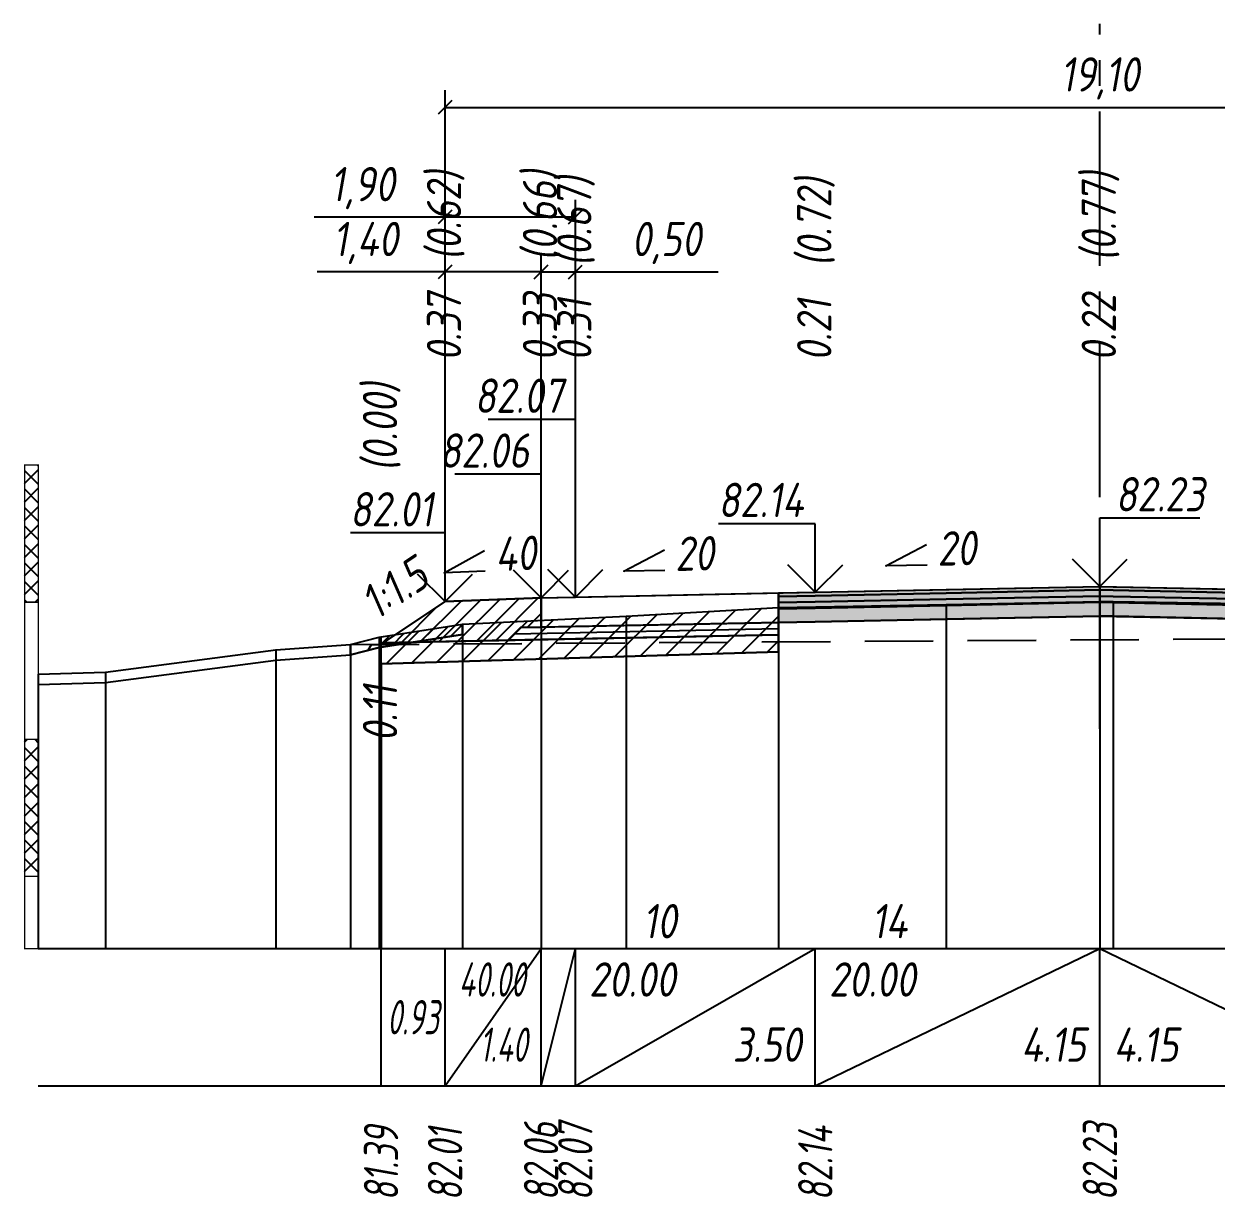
# Model space of a CAD drawing. Extents: x -717 to 1451, y -133302 to 233.
# Drawn here: x 78.9 to 165.9, y -25766.1 to -25680.6 of the extents above; entities that cross this region are included whole.
import ezdxf
from ezdxf.enums import TextEntityAlignment as Align

# ---------------------------------------------------------------- set-up
doc = ezdxf.new("R2010")
doc.units = 0
doc.linetypes.add('осевая2', pattern=[1.125, 0.75, -0.125, 0.125, -0.125])
doc.linetypes.add('штриховая', pattern=[0.75, 0.5, -0.25])
for name, color, linetype in [('Интерполированный поперечник', 2, 'Continuous'), ('Код_514', 1, 'Continuous'), ('Контур_0', 7, 'Continuous'), ('Контур_2521', 7, 'Continuous'), ('Контур_2564', 7, 'Continuous'), ('Контур_2660', 7, 'Continuous'), ('Контур_2665', 7, 'Continuous'), ('Контур_400', 7, 'Continuous'), ('Контур_508', 7, 'Continuous'), ('Контур_512', 7, 'Continuous'), ('Контур_513', 7, 'Continuous'), ('Контур_818', 7, 'Continuous'), ('Красный поперечник', 1, 'Continuous'), ('Линейка абсолютных высот', 7, 'Continuous'), ('Объём_2501', 7, 'Continuous'), ('Объём_2564', 7, 'Continuous'), ('Объём_2650', 7, 'Continuous'), ('Объём_2660', 7, 'Continuous'), ('Объём_2661', 7, 'Continuous'), ('Объём_2665', 7, 'Continuous'), ('Объём_2666', 7, 'Continuous'), ('Объём_2667', 7, 'Continuous'), ('Объём_2668', 7, 'Continuous'), ('Объём_2669', 7, 'Continuous'), ('Объём_2675', 7, 'Continuous'), ('Объём_2753', 7, 'Continuous'), ('Ось', 1, 'осевая2'), ('Откосы', 7, 'Continuous'), ('Отметки покрытия', 7, 'Continuous'), ('Рабочие отметки', 7, 'Continuous'), ('Рабочие отметки доп.', 7, 'Continuous'), ('Слои выравнивания', 7, 'Continuous'), ('Таблица', 7, 'Continuous'), ('Уклоны проезжей части', 7, 'Continuous'), ('Черный поперечник', 3, 'Continuous')]:
    doc.layers.add(name, color=color, linetype=linetype)
for name, color, linetype, true_color in [('Контур_2540', 2, 'Continuous', 0xffff00), ('Контур_2560', 2, 'Continuous', 0xffff00), ('Контур_2561', 7, 'Continuous', 0xff8040), ('Контур_2562', 3, 'Continuous', 0x00ff00), ('Контур_2563', 7, 'Continuous', 0xff8000), ('Контур_2570', 7, 'Continuous', 0x80ff00), ('Контур_2725', 7, 'Continuous', 0x323232), ('Контур_2736', 4, 'Continuous', 0x00ffff), ('Контур_2737', 4, 'Continuous', 0x00ffff), ('Контур_2738', 4, 'Continuous', 0x00ffff), ('Контур_2739', 4, 'Continuous', 0x00ffff), ('Контур_2741', 4, 'Continuous', 0x00ffff), ('Контур_2742', 4, 'Continuous', 0x00ffff), ('Контур_2743', 4, 'Continuous', 0x00ffff), ('Контур_2744', 7, 'Continuous', 0xa4ffff), ('Контур_2745', 7, 'Continuous', 0xa4ffff), ('Контур_2747', 4, 'Continuous', 0x00ffff), ('Контур_2748', 4, 'Continuous', 0x00ffff), ('Контур_2749', 4, 'Continuous', 0x00ffff), ('Контур_2750', 4, 'Continuous', 0x00ffff), ('Контур_2751', 4, 'Continuous', 0x00ffff), ('Контур_2752', 4, 'Continuous', 0x00ffff), ('Контур_2760', 7, 'Continuous', 0x323232), ('Контур_2761', 7, 'Continuous', 0x323232), ('Контур_2762', 7, 'Continuous', 0x323232), ('Контур_2763', 7, 'Continuous', 0x323232), ('Контур_402', 7, 'Continuous', 0xff6464), ('Контур_703', 4, 'Continuous', 0x00ffff), ('Контур_705', 4, 'Continuous', 0x00ffff), ('Контур_707', 4, 'Continuous', 0x00ffff), ('Контур_720', 131, 'Continuous', 0xaaffff), ('Объём_2500', 7, 'Continuous', 0xc0c0c0), ('Объём_2520', 7, 'Continuous', 0x80ffff), ('Объём_2540', 2, 'Continuous', 0xffff00), ('Объём_2560', 2, 'Continuous', 0xffff00), ('Объём_2561', 7, 'Continuous', 0xff8040), ('Объём_2562', 3, 'Continuous', 0x00ff00), ('Объём_2563', 7, 'Continuous', 0xff8000), ('Объём_2570', 7, 'Continuous', 0x80ff00), ('Объём_2600', 7, 'Continuous', 0x808000), ('Объём_2746', 2, 'Continuous', 0xffff00)]:
    doc.layers.add(name, color=color, linetype=linetype, true_color=true_color)
doc.styles.get("Standard").update_dxf_attribs({"font": 'txt', "height": 2.5})
doc.styles.add('М', font='romand.shx', dxfattribs={"width": 0.8, "oblique": 10, "height": 2.5})
doc.dimstyles.new('ISO-25', dxfattribs={"dimtxt": 2.5, "dimasz": 2.5, "dimexe": 1.25, "dimexo": 0.625, "dimtad": 1, "dimtxsty": 'Standard', "dimcen": 2.5, "dimadec": 0, "dimazin": 0, "dimtfac": 1, "dimtmove": 0, "dimatfit": 3, "dimfxl": 1, "dimarcsym": 0})
pattern_1 = [(45.0000013, (0, 0), (-0.67351924, 0.67351921), []), (135.0000003, (0, 0), (-0.67351922, -0.67351923), [])]

# ---------------------------------------------------------------- blocks, each defined once
blk = doc.blocks.new('_Oblique')
at = {"color": 0, "linetype": 'ByBlock', "lineweight": -2}
blk.add_line((-0.5, -0.5), (0.5, 0.5), dxfattribs=at)
blk = doc.blocks.new('*D626')
at = {"color": 0, "lineweight": -2, "transparency": 16777216}
for p, q in [((109.667, -25722.135), (109.667, -25697.415)), ((116.667, -25721.855), (116.667, -25697.415)), ((109.667, -25698.665), (100.33, -25698.665)), ((116.667, -25698.665), (109.667, -25698.665))]:
    blk.add_line(p, q, dxfattribs=at)
at = {"layer": 'Defpoints', "color": 0, "transparency": 16777216}
for p in [(116.667, -25698.665), (109.667, -25722.76), (116.667, -25722.48)]:
    blk.add_point(p, dxfattribs=at)
at = {"color": 0, "lineweight": -2, "transparency": 16777216, "rotation": 180}
blk.add_blockref('_Oblique', (109.667, -25698.665), dxfattribs=at)
at = {"color": 0, "lineweight": -2, "transparency": 16777216}
blk.add_blockref('_Oblique', (116.667, -25698.665), dxfattribs=at)
at = {"color": 0, "transparency": 16777216, "insert": (103.871, -25696.552), "char_height": 2.5, "width": 8.75, "attachment_point": 5, "style": 'М'}
blk.add_mtext('1,40', dxfattribs=at)
blk = doc.blocks.new('*D628')
at = {"color": 0, "lineweight": -2, "transparency": 16777216}
for p, q in [((116.667, -25721.855), (116.667, -25697.415)), ((119.167, -25721.805), (119.167, -25697.415)), ((116.667, -25698.665), (119.167, -25698.665)), ((119.167, -25698.665), (129.573, -25698.665))]:
    blk.add_line(p, q, dxfattribs=at)
at = {"layer": 'Defpoints', "color": 0, "transparency": 16777216}
for p in [(119.167, -25698.665), (116.667, -25722.48), (119.167, -25722.43)]:
    blk.add_point(p, dxfattribs=at)
at = {"color": 0, "lineweight": -2, "transparency": 16777216, "rotation": 180}
blk.add_blockref('_Oblique', (116.667, -25698.665), dxfattribs=at)
at = {"color": 0, "lineweight": -2, "transparency": 16777216}
blk.add_blockref('_Oblique', (119.167, -25698.665), dxfattribs=at)
at = {"color": 0, "transparency": 16777216, "insert": (125.812, -25696.552), "char_height": 2.5, "width": 9.16667, "attachment_point": 5, "style": 'М'}
blk.add_mtext('0,50', dxfattribs=at)
blk = doc.blocks.new('*D631')
at = {"color": 0, "lineweight": -2, "transparency": 16777216}
for p, q in [((109.667, -25722.135), (109.667, -25693.415)), ((119.167, -25721.805), (119.167, -25693.415)), ((109.667, -25694.665), (100.11, -25694.665)), ((119.167, -25694.665), (109.667, -25694.665))]:
    blk.add_line(p, q, dxfattribs=at)
at = {"layer": 'Defpoints', "color": 0, "transparency": 16777216}
for p in [(119.167, -25694.665), (109.667, -25722.76), (119.167, -25722.43)]:
    blk.add_point(p, dxfattribs=at)
at = {"color": 0, "lineweight": -2, "transparency": 16777216, "rotation": 180}
blk.add_blockref('_Oblique', (109.667, -25694.665), dxfattribs=at)
at = {"color": 0, "lineweight": -2, "transparency": 16777216}
blk.add_blockref('_Oblique', (119.167, -25694.665), dxfattribs=at)
at = {"color": 0, "transparency": 16777216, "insert": (103.651, -25692.552), "char_height": 2.5, "width": 8.75, "attachment_point": 5, "style": 'М'}
blk.add_mtext('1,90', dxfattribs=at)
blk = doc.blocks.new('*D632')
at = {"color": 0, "lineweight": -2, "transparency": 16777216}
for p, q in [((109.667, -25722.135), (109.667, -25685.415)), ((205.167, -25722.135), (205.167, -25685.415)), ((109.667, -25686.665), (205.167, -25686.665))]:
    blk.add_line(p, q, dxfattribs=at)
at = {"layer": 'Defpoints', "color": 0, "transparency": 16777216}
for p in [(205.167, -25686.665), (109.667, -25722.76), (205.167, -25722.76)]:
    blk.add_point(p, dxfattribs=at)
at = {"color": 0, "lineweight": -2, "transparency": 16777216, "rotation": 180}
blk.add_blockref('_Oblique', (109.667, -25686.665), dxfattribs=at)
at = {"color": 0, "lineweight": -2, "transparency": 16777216}
blk.add_blockref('_Oblique', (205.167, -25686.665), dxfattribs=at)
at = {"color": 0, "transparency": 16777216, "insert": (157.417, -25684.552), "char_height": 2.5, "width": 10.41667, "attachment_point": 5, "style": 'М'}
blk.add_mtext('19,10', dxfattribs=at)

msp = doc.modelspace()

# ---------------------------------------------------------------- hatches: boundary and pattern name
at = {"layer": 'Линейка абсолютных высот'}
h = msp.add_hatch(dxfattribs=at)
h.set_pattern_fill('ANSI37', scale=0.3, style=0)
h.set_pattern_definition(pattern_1)
h.paths.add_polyline_path([(80, -25722.74), (80, -25712.74), (79, -25712.74), (79, -25722.74)])
h = msp.add_hatch(dxfattribs=at)
h.set_pattern_fill('ANSI37', scale=0.3, style=0)
h.set_pattern_definition(pattern_1)
h.paths.add_polyline_path([(80, -25742.74), (80, -25732.74), (79, -25732.74), (79, -25742.74)])
at = {"layer": 'Объём_2563'}
h = msp.add_hatch(dxfattribs=at)
h.set_pattern_fill('ANSI31', color=256, scale=0.3)
h.paths.add_polyline_path([(109.667, -25722.697), (116.667, -25722.417), (116.667, -25724.567), (115.167, -25724.597), (114.249, -25725.516), (105.167, -25725.697)])
at = {"layer": 'Объём_2570'}
h = msp.add_hatch(dxfattribs=at)
h.set_pattern_fill('ANSI31', color=256, scale=0.2)
h.paths.add_polyline_path([(110.927, -25725.105), (105, -25726.024), (105, -25725.274), (110.927, -25724.355)])
at = {"layer": 'Объём_2600'}
h = msp.add_hatch(dxfattribs=at)
h.set_pattern_fill('ANSI31', color=6, scale=0.4)
h.paths.add_polyline_path([(122.875, -25723.754), (133.98, -25723.139), (133.98, -25726.355), (105, -25727.225), (105, -25726.024), (110.927, -25725.105), (110.927, -25724.355)])
h = msp.add_hatch(dxfattribs=at)
h.set_pattern_fill('HONEY', color=5, scale=0.3)
h.paths.add_polyline_path([(102.77, -25725.823), (105, -25725.809), (105, -25726.024), (104.861, -25726.045), (102.77, -25726.573)])
at = {"layer": 'Слои выравнивания'}
for color, points in [(2, [(133.98, -25722.071), (136.667, -25722.017), (146.21, -25721.826), (157.417, -25721.602), (157.417, -25721.852), (146.21, -25722.076), (136.667, -25722.267), (133.98, -25722.321)]), (3, [(133.98, -25722.321), (136.667, -25722.267), (146.21, -25722.076), (157.417, -25721.852), (157.417, -25722.302), (146.21, -25722.526), (136.667, -25722.717), (133.98, -25722.771)]), (2, [(157.417, -25721.602), (158.382, -25721.622), (170.931, -25721.873), (178.167, -25722.017), (183.149, -25722.117), (183.149, -25722.367), (178.167, -25722.267), (170.931, -25722.123), (158.382, -25721.872), (157.417, -25721.852)]), (3, [(157.417, -25721.852), (158.382, -25721.872), (170.931, -25722.123), (178.167, -25722.267), (183.149, -25722.367), (183.149, -25722.817), (178.167, -25722.717), (170.931, -25722.573), (158.382, -25722.322), (157.417, -25722.302)]), (4, [(133.98, -25722.771), (136.667, -25722.717), (146.21, -25722.526), (157.417, -25722.302), (157.417, -25722.752), (146.21, -25722.976), (136.667, -25723.167), (133.98, -25723.221)]), (5, [(133.98, -25723.221), (136.667, -25723.167), (146.21, -25722.976), (157.417, -25722.752), (157.417, -25723.752), (146.21, -25723.976), (136.667, -25724.167), (133.98, -25724.221)]), (4, [(157.417, -25722.302), (158.382, -25722.322), (170.931, -25722.573), (178.167, -25722.717), (183.149, -25722.817), (183.149, -25723.267), (178.167, -25723.167), (170.931, -25723.023), (158.382, -25722.772), (157.417, -25722.752)]), (5, [(157.417, -25722.752), (158.382, -25722.772), (170.931, -25723.023), (178.167, -25723.167), (183.149, -25723.267), (183.149, -25724.267), (178.167, -25724.167), (170.931, -25724.023), (158.382, -25723.772), (157.417, -25723.752)])]:
    msp.add_hatch(color=color, dxfattribs=at).paths.add_polyline_path(points)

# ---------------------------------------------------------------- linework, layer by layer
at = {"layer": 'Интерполированный поперечник', "linetype": 'штриховая', "ltscale": 10, "flags": 128}
msp.add_lwpolyline([(102.77, -25725.823), (211.428, -25725.122)], dxfattribs=at)
at = {"layer": 'Код_514'}
for p, q in [((105, -25758), (105, -25748)), ((109.667, -25758), (109.667, -25748)), ((109.667, -25758), (116.667, -25748)), ((116.667, -25758), (116.667, -25748)), ((116.667, -25758), (119.167, -25748)), ((119.167, -25758), (119.167, -25748)), ((119.167, -25758), (136.667, -25748)), ((136.667, -25758), (136.667, -25748)), ((136.667, -25758), (157.417, -25748)), ((157.417, -25758), (157.417, -25748)), ((157.417, -25748), (178.167, -25758))]:
    msp.add_line(p, q, dxfattribs=at)
at = {"layer": 'Контур_0', "flags": 128}
for points in [[(119.167, -25724.517), (116.667, -25724.567), (116.667, -25722.417), (133.98, -25722.071), (133.98, -25724.221), (119.167, -25724.517), (119.167, -25724.517)], [(109.667, -25722.697), (105, -25725.809), (105, -25725.809), (105, -25725.809), (105, -25725.809), (105, -25725.809), (105, -25725.809), (105, -25725.809), (105, -25725.809), (105, -25725.809), (105, -25725.809), (105, -25725.809), (105, -25725.809), (105, -25725.809), (105, -25725.809), (105, -25725.809)], [(109.667, -25722.697), (105, -25725.809), (105, -25725.809), (105, -25725.809), (105, -25725.809), (105, -25725.809), (105, -25725.809), (105, -25725.809), (105, -25725.809), (105, -25725.809), (105, -25725.809), (105, -25725.809), (105, -25725.809), (105, -25725.809), (105, -25725.809), (105, -25725.809), (105, -25725.809), (105, -25725.809), (105, -25725.809), (105, -25725.809), (105, -25725.809), (105, -25725.809), (105, -25725.809), (105, -25725.809), (105, -25725.809), (105, -25725.809), (105, -25725.809), (105, -25725.809), (105, -25725.809), (105, -25725.809)], [(105.167, -25725.697), (114.249, -25725.516), (115.167, -25724.597), (116.667, -25724.567)], [(115.167, -25724.597), (133.98, -25724.221), (133.98, -25725.121), (114.249, -25725.516), (115.167, -25724.597), (115.167, -25724.597)]]:
    msp.add_lwpolyline(points, dxfattribs=at)
at = {"layer": 'Контур_2521', "color": 250, "flags": 128}
msp.add_lwpolyline([(114.708, -25725.056), (133.98, -25724.671)], dxfattribs=at)
at = {"layer": 'Контур_2540', "flags": 128}
msp.add_lwpolyline([(105.167, -25725.697), (133.98, -25725.121), (133.98, -25726.355), (105, -25727.225), (105, -25725.809), (105.167, -25725.697), (105.167, -25725.697)], dxfattribs=at)
at = {"layer": 'Контур_2560', "flags": 128}
msp.add_lwpolyline([(109.667, -25722.697), (109.667, -25722.697), (109.667, -25722.697), (116.667, -25722.417)], dxfattribs=at)
at = {"layer": 'Контур_2561', "flags": 128}
msp.add_lwpolyline([(116.667, -25722.417), (116.667, -25722.417), (109.667, -25722.697), (109.667, -25722.697), (116.667, -25722.417)], dxfattribs=at)
at = {"layer": 'Контур_2562', "flags": 128}
msp.add_lwpolyline([(109.667, -25722.697), (109.667, -25722.697), (109.667, -25722.697), (109.667, -25722.697), (109.667, -25722.697)], dxfattribs=at)
at = {"layer": 'Контур_2563', "flags": 128}
msp.add_lwpolyline([(109.667, -25722.697), (116.667, -25722.417), (116.667, -25724.567), (115.167, -25724.597), (114.249, -25725.516), (105.167, -25725.697), (109.667, -25722.697), (109.667, -25722.697)], dxfattribs=at)
at = {"layer": 'Контур_2564', "flags": 128}
msp.add_lwpolyline([(109.667, -25722.697), (116.667, -25722.417)], dxfattribs=at)
at = {"layer": 'Контур_2570', "flags": 128}
msp.add_lwpolyline([(80, -25728.75), (84.898, -25728.601), (97.314, -25726.96), (102.77, -25726.573), (102.77, -25726.573), (104.861, -25726.045), (110.927, -25725.105), (110.927, -25724.355), (122.875, -25723.754), (133.98, -25723.139), (146.21, -25722.915), (157.417, -25722.702), (158.382, -25722.684), (170.931, -25722.895)], dxfattribs=at)
at = {"layer": 'Контур_2660', "flags": 128}
msp.add_lwpolyline([(105, -25727.225), (133.98, -25726.355)], dxfattribs=at)
at = {"layer": 'Контур_2665', "flags": 128}
msp.add_lwpolyline([(109.667, -25722.697), (109.667, -25722.697)], dxfattribs=at)
at = {"layer": 'Контур_2725', "flags": 128}
msp.add_lwpolyline([(133.98, -25724.221), (136.667, -25724.167), (146.21, -25723.976), (157.417, -25723.752), (158.382, -25723.772), (170.931, -25724.023), (178.167, -25724.167), (183.149, -25724.267)], dxfattribs=at)
at = {"layer": 'Контур_2736', "flags": 128}
msp.add_lwpolyline([(109.667, -25722.697), (105, -25725.809)], dxfattribs=at)
at = {"layer": 'Контур_2737', "flags": 128}
msp.add_lwpolyline([(105, -25725.809), (105, -25725.809)], dxfattribs=at)
at = {"layer": 'Контур_2738', "flags": 128}
msp.add_lwpolyline([(105, -25725.809), (105, -25725.809)], dxfattribs=at)
at = {"layer": 'Контур_2739', "flags": 128}
msp.add_lwpolyline([(105, -25725.809), (105, -25725.809)], dxfattribs=at)
at = {"layer": 'Контур_2741', "flags": 128}
msp.add_lwpolyline([(105, -25725.809), (105, -25725.809)], dxfattribs=at)
at = {"layer": 'Контур_2742', "flags": 128}
msp.add_lwpolyline([(105, -25725.809), (105, -25725.809)], dxfattribs=at)
at = {"layer": 'Контур_2743', "flags": 128}
msp.add_lwpolyline([(105, -25725.809), (105, -25725.809)], dxfattribs=at)
at = {"layer": 'Контур_2744', "flags": 128}
msp.add_lwpolyline([(105, -25725.809), (105, -25725.809)], dxfattribs=at)
msp.add_lwpolyline([(105, -25725.809), (105, -25725.809)], dxfattribs=at)
msp.add_lwpolyline([(105, -25725.809), (105, -25725.809)], dxfattribs=at)
msp.add_lwpolyline([(105, -25725.809), (105, -25725.809)], dxfattribs=at)
msp.add_lwpolyline([(105, -25725.809), (105, -25725.809)], dxfattribs=at)
msp.add_lwpolyline([(105, -25725.809), (105, -25725.809)], dxfattribs=at)
at = {"layer": 'Контур_2745', "flags": 128}
msp.add_lwpolyline([(105, -25725.809), (105, -25725.809)], dxfattribs=at)
msp.add_lwpolyline([(105, -25725.809), (105, -25725.809)], dxfattribs=at)
msp.add_lwpolyline([(105, -25725.809), (105, -25725.809)], dxfattribs=at)
msp.add_lwpolyline([(105, -25725.809), (105, -25725.809)], dxfattribs=at)
msp.add_lwpolyline([(105, -25725.809), (105, -25725.809)], dxfattribs=at)
msp.add_lwpolyline([(105, -25725.809), (105, -25725.809)], dxfattribs=at)
at = {"layer": 'Контур_2747', "flags": 128}
msp.add_lwpolyline([(105, -25725.809), (105, -25725.809)], dxfattribs=at)
at = {"layer": 'Контур_2748', "flags": 128}
msp.add_lwpolyline([(105, -25725.809), (105, -25725.809)], dxfattribs=at)
at = {"layer": 'Контур_2749', "flags": 128}
msp.add_lwpolyline([(105, -25725.809), (105, -25725.809)], dxfattribs=at)
at = {"layer": 'Контур_2750', "flags": 128}
msp.add_lwpolyline([(105, -25725.809), (105, -25725.809)], dxfattribs=at)
at = {"layer": 'Контур_2751', "flags": 128}
msp.add_lwpolyline([(105, -25725.809), (105, -25725.809)], dxfattribs=at)
at = {"layer": 'Контур_2752', "flags": 128}
msp.add_lwpolyline([(105, -25725.809), (105, -25725.809)], dxfattribs=at)
at = {"layer": 'Контур_2760', "flags": 128}
msp.add_lwpolyline([(133.98, -25722.071), (136.667, -25722.017), (146.21, -25721.826), (157.417, -25721.602), (158.382, -25721.622), (170.931, -25721.873), (178.167, -25722.017), (183.149, -25722.117)], dxfattribs=at)
at = {"layer": 'Контур_2761', "flags": 128}
msp.add_lwpolyline([(133.98, -25722.321), (136.667, -25722.267), (146.21, -25722.076), (157.417, -25721.852), (158.382, -25721.872), (170.931, -25722.123), (178.167, -25722.267), (183.149, -25722.367)], dxfattribs=at)
at = {"layer": 'Контур_2762', "flags": 128}
msp.add_lwpolyline([(133.98, -25722.771), (136.667, -25722.717), (146.21, -25722.526), (157.417, -25722.302), (158.382, -25722.322), (170.931, -25722.573), (178.167, -25722.717), (183.149, -25722.817)], dxfattribs=at)
at = {"layer": 'Контур_2763', "flags": 128}
msp.add_lwpolyline([(133.98, -25723.221), (136.667, -25723.167), (146.21, -25722.976), (157.417, -25722.752), (158.382, -25722.772), (170.931, -25723.023), (178.167, -25723.167), (183.149, -25723.267)], dxfattribs=at)
at = {"layer": 'Контур_400', "flags": 128}
for points in [[(116.667, -25722.417), (119.167, -25722.367), (119.167, -25722.367), (119.167, -25722.367), (119.167, -25722.367), (119.167, -25722.367), (119.167, -25722.367), (136.667, -25722.017), (157.417, -25721.602)], [(157.417, -25721.602), (178.167, -25722.017), (195.667, -25722.367), (195.667, -25722.367), (195.667, -25722.367), (195.667, -25722.367), (195.667, -25722.367), (195.667, -25722.367), (198.167, -25722.417)]]:
    msp.add_lwpolyline(points, dxfattribs=at)
at = {"layer": 'Контур_402', "flags": 128}
msp.add_lwpolyline([(105, -25727.225), (133.98, -25726.355), (133.98, -25724.221), (157.417, -25723.752), (183.149, -25724.267), (183.149, -25726.424), (212.058, -25727.292)], dxfattribs=at)
at = {"layer": 'Контур_508', "flags": 128}
msp.add_lwpolyline([(105, -25727.225), (133.98, -25726.355), (133.98, -25724.221), (157.417, -25723.752), (183.149, -25724.267), (183.149, -25726.424), (212.058, -25727.292), (212.058, -25726.921), (213.503, -25726.921), (217.574, -25724.207)], dxfattribs=at)
at = {"layer": 'Контур_512', "flags": 128}
msp.add_lwpolyline([(105, -25727.225), (133.98, -25726.355)], dxfattribs=at)
at = {"layer": 'Контур_513', "flags": 128}
msp.add_lwpolyline([(105, -25727.225), (133.98, -25726.355), (133.98, -25724.221), (157.417, -25723.752), (183.149, -25724.267), (183.149, -25726.424), (212.058, -25727.292), (212.058, -25726.921), (213.503, -25726.921), (217.574, -25724.207)], dxfattribs=at)
at = {"layer": 'Контур_703', "flags": 128}
for points in [[(109.667, -25722.697), (105, -25725.809)], [(105, -25725.809), (105, -25725.809)]]:
    msp.add_lwpolyline(points, dxfattribs=at)
at = {"layer": 'Контур_705', "flags": 128}
msp.add_lwpolyline([(105, -25725.809), (105, -25725.809)], dxfattribs=at)
at = {"layer": 'Контур_707', "flags": 128}
msp.add_lwpolyline([(105, -25725.809), (105, -25725.809)], dxfattribs=at)
at = {"layer": 'Контур_720', "flags": 128}
msp.add_lwpolyline([(105, -25725.809), (105, -25725.809)], dxfattribs=at)
at = {"layer": 'Контур_818', "flags": 128}
msp.add_lwpolyline([(105, -25726.024), (110.927, -25725.105), (110.927, -25724.355), (122.875, -25723.754), (133.98, -25723.139), (146.21, -25722.915), (157.417, -25722.702), (158.382, -25722.684), (170.931, -25722.895), (183.149, -25723.138), (189.733, -25723.398), (198.144, -25723.95), (198.144, -25724.7), (203.894, -25725.379), (211.428, -25725.872), (211.428, -25725.872), (217.574, -25724.957)], dxfattribs=at)
at = {"layer": 'Красный поперечник'}
for p, q in [((119.167, -25722.367), (136.667, -25722.017)), ((136.667, -25722.017), (157.417, -25721.602)), ((157.417, -25721.602), (178.167, -25722.017)), ((105, -25725.809), (109.667, -25722.697)), ((109.667, -25722.697), (116.667, -25722.417)), ((116.667, -25722.417), (119.167, -25722.367)), ((133.98, -25726.355), (133.98, -25748)), ((105, -25727.225), (105, -25748))]:
    msp.add_line(p, q, dxfattribs=at)
at = {"layer": 'Линейка абсолютных высот', "color": 7, "const_width": 0.1, "flags": 128}
for points in [[(80, -25722.74), (80, -25712.74), (79, -25712.74), (79, -25722.74), (80, -25722.74)], [(80, -25732.74), (80, -25722.74), (79, -25722.74), (79, -25732.74), (80, -25732.74)], [(80, -25742.74), (80, -25732.74), (79, -25732.74), (79, -25742.74), (80, -25742.74)], [(80, -25748), (80, -25742.74), (79, -25742.74), (79, -25748), (80, -25748)]]:
    msp.add_lwpolyline(points, dxfattribs=at)
at = {"layer": 'Объём_2500', "flags": 128}
msp.add_lwpolyline([(119.167, -25724.517), (116.667, -25724.567), (116.667, -25722.417), (133.98, -25722.071), (133.98, -25724.221), (119.167, -25724.517), (119.167, -25724.517)], dxfattribs=at)
at = {"layer": 'Объём_2501', "flags": 128}
for points in [[(116.667, -25722.417), (119.167, -25722.367), (119.167, -25722.367), (119.167, -25722.367), (119.167, -25722.367), (119.167, -25722.367), (119.167, -25722.367), (136.667, -25722.017), (157.417, -25721.602)], [(157.417, -25721.602), (178.167, -25722.017), (195.667, -25722.367), (195.667, -25722.367), (195.667, -25722.367), (195.667, -25722.367), (195.667, -25722.367), (195.667, -25722.367), (198.167, -25722.417)]]:
    msp.add_lwpolyline(points, dxfattribs=at)
at = {"layer": 'Объём_2520', "color": 250, "flags": 128}
msp.add_lwpolyline([(115.167, -25724.597), (133.98, -25724.221), (133.98, -25725.121), (114.249, -25725.516), (115.167, -25724.597), (115.167, -25724.597)], dxfattribs=at)
at = {"layer": 'Объём_2540', "flags": 128}
msp.add_lwpolyline([(105.167, -25725.697), (133.98, -25725.121), (133.98, -25726.355), (105, -25727.225), (105, -25725.809), (105.167, -25725.697), (105.167, -25725.697)], dxfattribs=at)
at = {"layer": 'Объём_2560', "flags": 128}
msp.add_lwpolyline([(109.667, -25722.697), (109.667, -25722.697), (109.667, -25722.697), (116.667, -25722.417)], dxfattribs=at)
at = {"layer": 'Объём_2561', "flags": 128}
msp.add_lwpolyline([(116.667, -25722.417), (116.667, -25722.417), (109.667, -25722.697), (109.667, -25722.697), (116.667, -25722.417)], dxfattribs=at)
at = {"layer": 'Объём_2562', "flags": 128}
msp.add_lwpolyline([(109.667, -25722.697), (109.667, -25722.697), (109.667, -25722.697), (109.667, -25722.697), (109.667, -25722.697)], dxfattribs=at)
at = {"layer": 'Объём_2563', "color": 250, "flags": 128}
msp.add_lwpolyline([(109.667, -25722.697), (116.667, -25722.417), (116.667, -25724.567), (115.167, -25724.597), (114.249, -25725.516), (105.167, -25725.697), (109.667, -25722.697), (109.667, -25722.697)], dxfattribs=at)
at = {"layer": 'Объём_2564', "flags": 128}
msp.add_lwpolyline([(109.667, -25722.697), (116.667, -25722.417)], dxfattribs=at)
at = {"layer": 'Объём_2570', "flags": 128}
msp.add_lwpolyline([(110.927, -25725.105), (105, -25726.024), (105, -25725.274), (110.927, -25724.355), (110.927, -25725.105), (110.927, -25725.105)], dxfattribs=at)
at = {"layer": 'Объём_2600', "color": 5, "flags": 128}
msp.add_lwpolyline([(102.77, -25725.823), (105, -25725.809), (105, -25726.024), (104.861, -25726.045), (102.77, -25726.573), (102.77, -25725.823), (102.77, -25725.823)], dxfattribs=at)
at = {"layer": 'Объём_2650', "color": 6, "flags": 128}
msp.add_lwpolyline([(122.875, -25723.754), (133.98, -25723.139), (133.98, -25726.355), (105, -25727.225), (105, -25726.024), (110.927, -25725.105), (110.927, -25724.355), (122.875, -25723.754), (122.875, -25723.754)], dxfattribs=at)
at = {"layer": 'Объём_2660', "flags": 128}
msp.add_lwpolyline([(105, -25727.225), (133.98, -25726.355)], dxfattribs=at)
at = {"layer": 'Объём_2661', "flags": 128}
msp.add_lwpolyline([(109.667, -25722.697), (105, -25725.809)], dxfattribs=at)
at = {"layer": 'Объём_2665', "flags": 128}
msp.add_lwpolyline([(109.667, -25722.697), (109.667, -25722.697)], dxfattribs=at)
at = {"layer": 'Объём_2666', "flags": 128}
msp.add_lwpolyline([(109.667, -25722.697), (105, -25725.809)], dxfattribs=at)
at = {"layer": 'Объём_2667', "flags": 128}
msp.add_lwpolyline([(105, -25725.809), (105, -25725.809)], dxfattribs=at)
msp.add_lwpolyline([(105, -25725.809), (105, -25725.809)], dxfattribs=at)
at = {"layer": 'Объём_2668', "flags": 128}
msp.add_lwpolyline([(105, -25725.809), (105, -25725.809)], dxfattribs=at)
msp.add_lwpolyline([(105, -25725.809), (105, -25725.809)], dxfattribs=at)
at = {"layer": 'Объём_2669', "flags": 128}
msp.add_lwpolyline([(105, -25725.809), (105, -25725.809)], dxfattribs=at)
msp.add_lwpolyline([(105, -25725.809), (105, -25725.809)], dxfattribs=at)
at = {"layer": 'Объём_2675', "flags": 128}
msp.add_lwpolyline([(105, -25725.809), (105, -25725.809)], dxfattribs=at)
msp.add_lwpolyline([(105, -25725.809), (105, -25725.809)], dxfattribs=at)
msp.add_lwpolyline([(105, -25725.809), (105, -25725.809)], dxfattribs=at)
msp.add_lwpolyline([(105, -25725.809), (105, -25725.809)], dxfattribs=at)
msp.add_lwpolyline([(105, -25725.809), (105, -25725.809)], dxfattribs=at)
msp.add_lwpolyline([(105, -25725.809), (105, -25725.809)], dxfattribs=at)
msp.add_lwpolyline([(105, -25725.809), (105, -25725.809)], dxfattribs=at)
msp.add_lwpolyline([(105, -25725.809), (105, -25725.809)], dxfattribs=at)
msp.add_lwpolyline([(105, -25725.809), (105, -25725.809)], dxfattribs=at)
msp.add_lwpolyline([(105, -25725.809), (105, -25725.809)], dxfattribs=at)
msp.add_lwpolyline([(105, -25725.809), (105, -25725.809)], dxfattribs=at)
msp.add_lwpolyline([(105, -25725.809), (105, -25725.809)], dxfattribs=at)
at = {"layer": 'Объём_2746', "flags": 128}
msp.add_lwpolyline([(110.927, -25725.105), (110.927, -25724.355), (122.875, -25723.754), (133.98, -25723.139), (133.98, -25726.355), (105, -25727.225), (105, -25726.024), (110.927, -25725.105), (110.927, -25725.105)], dxfattribs=at)
at = {"layer": 'Объём_2753', "flags": 128}
msp.add_lwpolyline([(133.98, -25722.071), (133.98, -25722.071)], dxfattribs=at)
at = {"layer": 'Ось', "ltscale": 15}
msp.add_line((157.417, -25731.971), (157.417, -25680.573), dxfattribs=at)
at = {"layer": 'Откосы', "color": 1, "flags": 128}
for points in [[(144.816, -25720.043), (141.817, -25720.103), (144.786, -25718.543)], [(112.592, -25720.471), (109.594, -25720.591), (112.532, -25718.972)], [(125.691, -25720.426), (122.692, -25720.486), (125.661, -25718.926)]]:
    msp.add_lwpolyline(points, dxfattribs=at)
at = {"layer": 'Отметки покрытия', "color": 1}
for p, q in [((119.167, -25709.417), (112.817, -25709.417)), ((119.167, -25722.367), (119.167, -25709.417)), ((116.667, -25713.417), (110.367, -25713.417)), ((116.667, -25722.417), (116.667, -25713.417)), ((136.667, -25717.017), (129.617, -25717.017)), ((136.667, -25722.017), (136.667, -25717.017)), ((157.417, -25721.602), (157.417, -25716.602)), ((157.417, -25716.602), (164.717, -25716.602)), ((109.667, -25717.697), (102.767, -25717.697)), ((109.667, -25722.697), (109.667, -25717.697)), ((157.417, -25721.602), (155.417, -25719.602)), ((157.417, -25721.602), (159.417, -25719.602)), ((116.667, -25722.417), (114.667, -25720.417)), ((116.667, -25722.417), (118.667, -25720.417)), ((119.167, -25722.367), (117.167, -25720.367)), ((119.167, -25722.367), (121.167, -25720.367)), ((136.667, -25722.017), (134.667, -25720.017)), ((136.667, -25722.017), (138.667, -25720.017)), ((109.667, -25722.697), (107.667, -25720.697)), ((109.667, -25722.697), (111.667, -25720.697))]:
    msp.add_line(p, q, dxfattribs=at)
at = {"layer": 'Слои выравнивания'}
for p, q in [((133.98, -25722.071), (133.98, -25748)), ((157.417, -25721.602), (157.417, -25748)), ((116.667, -25722.417), (116.667, -25748))]:
    msp.add_line(p, q, dxfattribs=at)
at = {"layer": 'Слои выравнивания', "color": 2, "flags": 128}
for points in [[(133.98, -25722.071), (136.667, -25722.017), (146.21, -25721.826), (157.417, -25721.602), (157.417, -25721.852), (146.21, -25722.076), (136.667, -25722.267), (133.98, -25722.321)], [(157.417, -25721.602), (158.382, -25721.622), (170.931, -25721.873), (178.167, -25722.017), (183.149, -25722.117), (183.149, -25722.367), (178.167, -25722.267), (170.931, -25722.123), (158.382, -25721.872), (157.417, -25721.852)]]:
    msp.add_lwpolyline(points, close=True, dxfattribs=at)
at = {"layer": 'Слои выравнивания', "color": 3, "flags": 128}
for points in [[(133.98, -25722.321), (136.667, -25722.267), (146.21, -25722.076), (157.417, -25721.852), (157.417, -25722.302), (146.21, -25722.526), (136.667, -25722.717), (133.98, -25722.771)], [(157.417, -25721.852), (158.382, -25721.872), (170.931, -25722.123), (178.167, -25722.267), (183.149, -25722.367), (183.149, -25722.817), (178.167, -25722.717), (170.931, -25722.573), (158.382, -25722.322), (157.417, -25722.302)]]:
    msp.add_lwpolyline(points, close=True, dxfattribs=at)
at = {"layer": 'Слои выравнивания', "color": 4, "flags": 128}
for points in [[(133.98, -25722.771), (136.667, -25722.717), (146.21, -25722.526), (157.417, -25722.302), (157.417, -25722.752), (146.21, -25722.976), (136.667, -25723.167), (133.98, -25723.221)], [(157.417, -25722.302), (158.382, -25722.322), (170.931, -25722.573), (178.167, -25722.717), (183.149, -25722.817), (183.149, -25723.267), (178.167, -25723.167), (170.931, -25723.023), (158.382, -25722.772), (157.417, -25722.752)]]:
    msp.add_lwpolyline(points, close=True, dxfattribs=at)
at = {"layer": 'Слои выравнивания', "color": 5, "flags": 128}
for points in [[(133.98, -25723.221), (136.667, -25723.167), (146.21, -25722.976), (157.417, -25722.752), (157.417, -25723.752), (146.21, -25723.976), (136.667, -25724.167), (133.98, -25724.221)], [(157.417, -25722.752), (158.382, -25722.772), (170.931, -25723.023), (178.167, -25723.167), (183.149, -25723.267), (183.149, -25724.267), (178.167, -25724.167), (170.931, -25724.023), (158.382, -25723.772), (157.417, -25723.752)]]:
    msp.add_lwpolyline(points, close=True, dxfattribs=at)
at = {"layer": 'Таблица'}
for p, q in [((80, -25748), (242.574, -25748)), ((80, -25758), (242.574, -25758))]:
    msp.add_line(p, q, dxfattribs=at)
at = {"layer": 'Черный поперечник', "color": 7}
for p, q in [((146.21, -25722.915), (146.21, -25748)), ((157.417, -25722.702), (157.417, -25748)), ((158.382, -25722.684), (158.382, -25748)), ((122.875, -25723.754), (122.875, -25748)), ((133.98, -25723.139), (133.98, -25748)), ((110.927, -25724.355), (110.927, -25748)), ((104.861, -25725.295), (104.861, -25748)), ((97.314, -25726.21), (97.314, -25748)), ((102.77, -25725.823), (102.77, -25748)), ((80, -25728), (80, -25748)), ((84.898, -25727.851), (84.898, -25748))]:
    msp.add_line(p, q, dxfattribs=at)
at = {"layer": 'Черный поперечник', "flags": 128}
msp.add_lwpolyline([(80, -25728), (84.898, -25727.851), (97.314, -25726.21), (102.77, -25725.823), (104.861, -25725.295), (110.927, -25724.355), (122.875, -25723.754), (133.98, -25723.139), (146.21, -25722.915), (157.417, -25722.702), (158.382, -25722.684), (170.931, -25722.895), (183.149, -25723.138), (189.733, -25723.398), (198.144, -25723.95), (203.894, -25724.629), (211.428, -25725.122), (218.92, -25724.007), (226.166, -25722.671), (236.913, -25722.504), (242.574, -25722.701)], dxfattribs=at)

# ---------------------------------------------------------------- texts
at = {"layer": 'Код_514', "style": 'М', "oblique": 10}
for s, width, p in [('40.00', 0.6, (110.667, -25749)), ('20.00', 0.8, (120.167, -25749)), ('20.00', 0.8, (137.667, -25749))]:
    msp.add_text(s, height=2.5, dxfattribs=dict(at, width=width)).set_placement(p, align=Align.TOP_LEFT)
at = {"layer": 'Код_514', "style": 'М', "oblique": 10, "width": 0.6}
msp.add_text('0.93', height=2.5, dxfattribs=at).set_placement((107.333, -25753), align=Align.MIDDLE_CENTER)
at = {"layer": 'Код_514', "style": 'М', "oblique": 10}
for s, width, p in [('1.40', 0.6, (115.667, -25757)), ('3.50', 0.8, (135.667, -25757)), ('4.15', 0.8, (156.417, -25757))]:
    msp.add_text(s, height=2.5, dxfattribs=dict(at, width=width)).set_placement(p, align=Align.BOTTOM_RIGHT)
at = {"layer": 'Код_514', "style": 'М', "oblique": 10, "width": 0.8}
msp.add_text('4.15', height=2.5, dxfattribs=at).set_placement((158.417, -25757), align=Align.BOTTOM_LEFT)
at = {"layer": 'Код_514', "style": 'М', "oblique": 10, "width": 0.7}
for s, p in [('82.07', (119.167, -25766.382)), ('82.23', (157.417, -25766.382)), ('81.39', (105, -25766.382)), ('82.01', (109.667, -25766.382)), ('82.06', (116.667, -25766.382)), ('82.14', (136.667, -25766.382))]:
    msp.add_text(s, height=2.5, rotation=90, dxfattribs=at).set_placement(p, align=Align.MIDDLE_LEFT)
at = {"layer": 'Отметки покрытия', "color": 1, "style": 'М', "oblique": 10, "width": 0.8}
for s, p in [('82.07', (118.308, -25709.686)), ('82.06', (115.808, -25713.686)), ('82.14', (135.808, -25717.286)), ('82.01', (108.808, -25717.966))]:
    msp.add_text(s, height=2.5, dxfattribs=at).set_placement(p, align=Align.BOTTOM_RIGHT)
msp.add_text('82.23', height=2.5, dxfattribs=at).set_placement((158.558, -25716.871), align=Align.BOTTOM_LEFT)
at = {"layer": 'Рабочие отметки', "color": 1, "style": 'М', "oblique": 10, "width": 0.8}
for s, p in [('0.37', (109.589, -25705.167)), ('0.33', (116.589, -25705.167)), ('0.31', (119.089, -25705.167)), ('0.22', (157.339, -25705.167)), ('0.21', (136.589, -25705.167))]:
    msp.add_text(s, height=2.5, rotation=90, dxfattribs=at).set_placement(p, align=Align.MIDDLE_LEFT)
msp.add_text('0.11', height=2.5, rotation=90, dxfattribs=at).set_placement((104.922, -25728.788), align=Align.MIDDLE_RIGHT)
at = {"layer": 'Рабочие отметки доп.', "color": 1, "style": 'М', "oblique": 10, "width": 0.8}
for s, p in [('(0.62)', (109.589, -25697.817)), ('(0.66)', (116.589, -25697.867)), ('(0.67)', (119.089, -25698.267)), ('(0.72)', (136.589, -25698.267)), ('(0.77)', (157.339, -25697.867)), ('(0.00)', (104.922, -25713.196))]:
    msp.add_text(s, height=2.5, rotation=90, dxfattribs=at).set_placement(p, align=Align.MIDDLE_LEFT)
at = {"layer": 'Слои выравнивания', "style": 'М', "oblique": 10, "width": 0.8}
for s, p in [('10', (125.323, -25748)), ('14', (142.065, -25748))]:
    msp.add_text(s, height=2.5, dxfattribs=at).set_placement(p, align=Align.BOTTOM_CENTER)
at = {"layer": 'Уклоны проезжей части', "color": 1, "style": 'М', "oblique": 10, "width": 0.8}
for s, rotation, p in [('40', 2.29061, (114.896, -25721.187)), ('20', 1.14576, (147.022, -25720.81)), ('20', 1.14576, (127.897, -25721.193)), ('1:1.5', 33.69007, (107.099, -25723.367))]:
    msp.add_text(s, height=2.5, rotation=rotation, dxfattribs=at).set_placement(p, align=Align.BOTTOM_CENTER)

# ---------------------------------------------------------------- dimensions: what is measured, and where the dimension line sits
at = {"color": 5}
dim = msp.add_linear_dim(base=(205.167, -25686.665), p1=(109.667, -25722.76), p2=(205.167, -25722.76), angle=180, dimstyle='ISO-25', override={"dimasz": 1, "dimlfac": 0.2, "dimzin": 0, "dimtxsty": 'М', "dimblk1": 'Oblique', "dimblk2": 'Oblique', "dimsah": 1}, dxfattribs=at)
dim.commit()
dim.dimension.update_dxf_attribs({"geometry": '*D632', "text_midpoint": (157.417, -25684.552)})
for base, p1, p2, picture, middle in [((119.167, -25694.665), (109.667, -25722.76), (119.167, -25722.43), '*D631', (103.651, -25694.665)), ((116.667, -25698.665), (109.667, -25722.76), (116.667, -25722.48), '*D626', (103.871, -25698.665)), ((119.167, -25698.665), (116.667, -25722.48), (119.167, -25722.43), '*D628', (125.812, -25698.665))]:
    dim = msp.add_linear_dim(base=base, p1=p1, p2=p2, angle=180, dimstyle='ISO-25', override={"dimasz": 1, "dimlfac": 0.2, "dimzin": 0, "dimtxsty": 'М', "dimblk1": 'Oblique', "dimblk2": 'Oblique', "dimsah": 1}, dxfattribs=at)
    dim.commit()
    dim.dimension.update_dxf_attribs({"geometry": picture, "text_midpoint": middle, "dimtype": 160})

doc.saveas('drawing.dxf')
